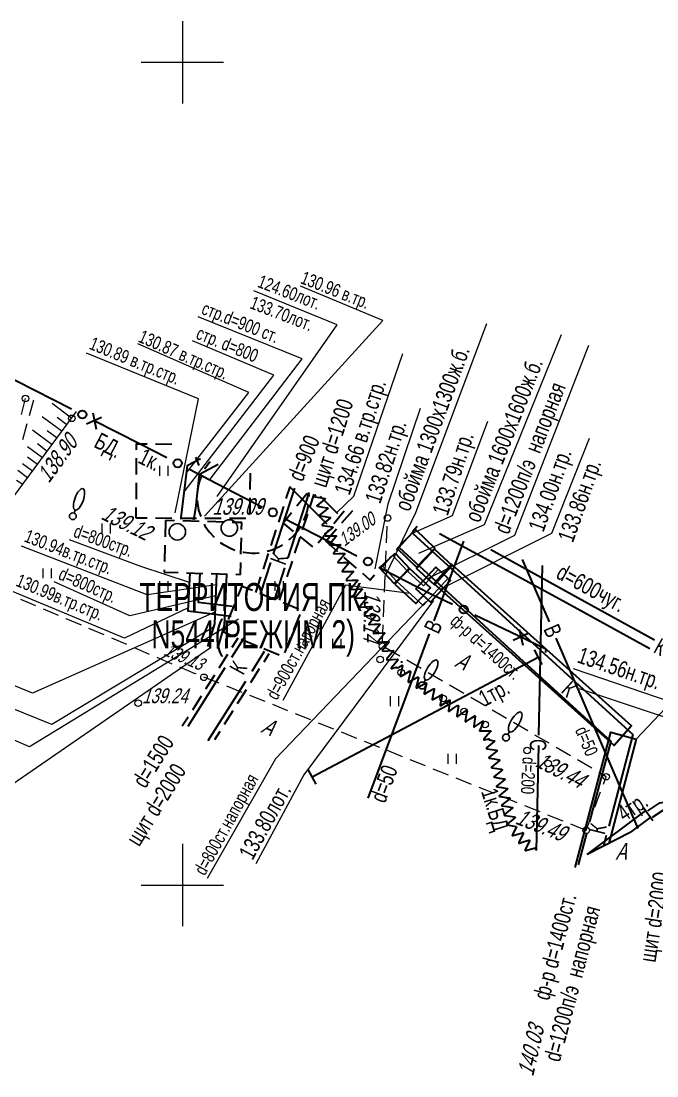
# Model space of a CAD drawing. Extents: x 10098 to 11902, y 8648 to 10202.
# Drawn here: x 10890.2 to 10928.8, y 9188.4 to 9252.5 of the extents above; entities that cross this region are included whole.
import ezdxf
from ezdxf.enums import TextEntityAlignment as Align

# ---------------------------------------------------------------- set-up
doc = ezdxf.new("R2010")
doc.units = 0
doc.linetypes.add('пунктир2_1', pattern=[3, 2, -1])
for name, color, linetype in [('1_Водопровод', 7, 'Continuous'), ('21_Колодцы', 7, 'Continuous'), ('23_Ограждения', 7, 'Continuous'), ('24_Растительность', 7, 'Continuous'), ('25_Откосы', 7, 'Continuous'), ('38_Высотные_отметки', 7, 'Continuous'), ('50_Красные_линии', 7, 'Continuous'), ('51_Сетка_координат', 7, 'Continuous'), ('52_Топонимика', 7, 'Continuous')]:
    doc.layers.add(name, color=color, linetype=linetype)
for name, color, linetype, lineweight in [('2_Водосток', 30, 'Continuous', 30), ('4_Канализация', 16, 'Continuous', 30), ('7_Электрокабели', 1, 'Continuous', 30)]:
    doc.layers.add(name, color=color, linetype=linetype, lineweight=lineweight)
doc.styles.add('mggt', font='russian_1251.shx', dxfattribs={"width": 0.75, "oblique": 18, "height": 1})
doc.styles.get("Standard").update_dxf_attribs({"font": 'russian_1251.shx', "width": 0.8})
doc.styles.add('Style-RUSSIAN_1251', font='RUSSIAN_1251.shx')
doc.linetypes.add('водопровод_М', pattern='A,50,-0.5,["В",Standard,S=2,R=0,X=0.5,Y=-1],-2.5', length=53)
doc.linetypes.add('канализация_М', pattern='A,50,-0.5,["К",Standard,S=2,R=0,X=0.5,Y=-1],-2.5', length=53)

msp = doc.modelspace()

# ---------------------------------------------------------------- linework, layer by layer
at = {"layer": '1_Водопровод', "color": 8, "linetype": 'Continuous', "lineweight": 30}
for points in [[(10915.282, 9216.059), (10917.08, 9220.902)], [(10914.378, 9213.624), (10914.985, 9215.258)], [(10911.281, 9205.282), (10914.378, 9213.624)]]:
    msp.add_lwpolyline(points, dxfattribs=at)
at = {"layer": '1_Водопровод', "color": 8, "linetype": 'водопровод_М', "lineweight": 30, "ltscale": 0.5, "flags": 128}
for points in [[(10920.622, 9219.793), (10922.251, 9215.993)], [(10922.672, 9215.01), (10927.634, 9203.435)]]:
    msp.add_lwpolyline(points, dxfattribs=at)
at = {"layer": '21_Колодцы', "color": 8, "linetype": 'Continuous'}
for centre in [(10899.686, 9221.465), (10902.845, 9221.7)]:
    msp.add_circle(centre, 0.5, dxfattribs=at)
at = {"layer": '23_Ограждения', "color": 8, "linetype": 'Continuous', "lineweight": 15}
for p, q in [((10890.239, 9228.591), (10890.469, 9229.564)), ((10915.27, 9229.252), (10915.29, 9229.302)), ((10912.383, 9220.806), (10912.422, 9221.805)), ((10912.324, 9219.307), (10912.364, 9220.306)), ((10912.266, 9217.808), (10912.305, 9218.808)), ((10912.207, 9216.309), (10912.246, 9217.309)), ((10912.148, 9214.811), (10912.187, 9215.81)), ((10913.184, 9213.911), (10912.32, 9214.416)), ((10914.479, 9213.155), (10913.615, 9213.659)), ((10900.835, 9212.829), (10900.743, 9212.866)), ((10902.227, 9212.27), (10901.299, 9212.643)), ((10915.774, 9212.398), (10914.91, 9212.902)), ((10903.619, 9211.711), (10902.691, 9212.084)), ((10917.069, 9211.641), (10916.205, 9212.146)), ((10905.011, 9211.152), (10904.083, 9211.525)), ((10918.364, 9210.884), (10917.501, 9211.389)), ((10906.403, 9210.593), (10905.475, 9210.966)), ((10907.795, 9210.034), (10906.867, 9210.407)), ((10919.659, 9210.128), (10918.796, 9210.632)), ((10909.187, 9209.475), (10908.259, 9209.848)), ((10920.954, 9209.371), (10920.091, 9209.875)), ((10910.579, 9208.916), (10909.651, 9209.289)), ((10922.249, 9208.614), (10921.386, 9209.119)), ((10911.971, 9208.357), (10911.043, 9208.73)), ((10913.363, 9207.798), (10912.435, 9208.171)), ((10923.544, 9207.857), (10922.681, 9208.362)), ((10914.755, 9207.24), (10913.827, 9207.612)), ((10924.84, 9207.1), (10923.976, 9207.605)), ((10916.147, 9206.681), (10915.219, 9207.053)), ((10925.72, 9206.586), (10925.271, 9206.848)), ((10925.552, 9206.136), (10925.72, 9206.586)), ((10917.539, 9206.122), (10916.611, 9206.494)), ((10918.931, 9205.563), (10918.003, 9205.935)), ((10920.323, 9205.004), (10919.395, 9205.376)), ((10925.025, 9204.732), (10925.376, 9205.668)), ((10921.715, 9204.445), (10920.787, 9204.817)), ((10923.107, 9203.886), (10922.179, 9204.259)), ((10924.499, 9203.327), (10924.85, 9204.263)), ((10924.499, 9203.327), (10923.571, 9203.7))]:
    msp.add_line(p, q, dxfattribs=at)
for points in [[(10890.164, 9217.375), (10891.084, 9216.982)], [(10891.544, 9216.786), (10892.464, 9216.394)], [(10892.924, 9216.198), (10893.844, 9215.806)], [(10894.304, 9215.61), (10895.224, 9215.218)], [(10895.684, 9215.022), (10896.604, 9214.63)], [(10897.064, 9214.434), (10897.984, 9214.042)], [(10898.444, 9213.846), (10899.363, 9213.454)], [(10899.823, 9213.258), (10900.743, 9212.866)]]:
    msp.add_lwpolyline(points, dxfattribs=at)
at = {"layer": '23_Ограждения', "color": 8, "linetype": 'Continuous', "lineweight": 30}
msp.add_circle((10913.31, 9213.562), 0.01, dxfattribs=at)
at = {"layer": '24_Растительность', "color": 8, "linetype": 'Continuous', "lineweight": 15}
for p, q in [((10898.629, 9224.872), (10898.629, 9225.472)), ((10899.124, 9224.872), (10899.124, 9225.472)), ((10895.129, 9221.372), (10895.129, 9221.972)), ((10895.624, 9221.372), (10895.624, 9221.972)), ((10891.55, 9218.641), (10891.55, 9219.241)), ((10892.045, 9218.641), (10892.045, 9219.241)), ((10898.629, 9217.872), (10898.629, 9218.472)), ((10899.124, 9217.872), (10899.124, 9218.472)), ((10905.629, 9217.872), (10905.629, 9218.472)), ((10906.124, 9217.872), (10906.124, 9218.472)), ((10902.129, 9214.372), (10902.129, 9214.972)), ((10902.624, 9214.372), (10902.624, 9214.972)), ((10909.129, 9214.372), (10909.129, 9214.972)), ((10909.624, 9214.372), (10909.624, 9214.972)), ((10912.629, 9210.872), (10912.629, 9211.472)), ((10913.124, 9210.872), (10913.124, 9211.472)), ((10916.129, 9207.372), (10916.129, 9207.972)), ((10916.624, 9207.372), (10916.624, 9207.972))]:
    msp.add_line(p, q, dxfattribs=at)
at = {"layer": '24_Растительность', "color": 8, "linetype": 'Continuous'}
msp.add_line((10893.417, 9222.609), (10893.485, 9222.779), dxfattribs=at)
at = {"layer": '24_Растительность', "color": 8}
for p, q in [((10914.647, 9212.311), (10914.744, 9212.466)), ((10919.749, 9209.151), (10919.845, 9209.307))]:
    msp.add_line(p, q, dxfattribs=at)
at = {"layer": '24_Растительность', "color": 8, "linetype": 'Continuous'}
msp.add_circle((10893.344, 9222.415), 0.21, dxfattribs=at)
at = {"layer": '24_Растительность', "color": 8, "linetype": 'Continuous', "lineweight": 9}
for centre in [(10911.992, 9213.708), (10913.267, 9212.918), (10915.818, 9211.339), (10917.093, 9210.549), (10918.368, 9209.759), (10920.919, 9208.18), (10922.194, 9207.39)]:
    msp.add_circle(centre, 0.2, dxfattribs=at)
at = {"layer": '24_Растительность', "color": 8}
for centre in [(10914.543, 9212.128), (10919.644, 9208.969)]:
    msp.add_circle(centre, 0.21, dxfattribs=at)
at = {"layer": '24_Растительность', "color": 8, "linetype": 'Continuous'}
msp.add_ellipse((10893.722, 9223.435), major_axis=(0.24, 0.653), ratio=0.369829, start_param=0, end_param=6.283175, dxfattribs=at)
at = {"layer": '24_Растительность', "color": 8}
for centre in [(10915.094, 9213.067), (10920.196, 9209.907)]:
    msp.add_ellipse(centre, major_axis=(0.351, 0.6), ratio=0.369829, dxfattribs=at)
at = {"layer": '25_Откосы', "color": 8, "linetype": 'Continuous', "lineweight": 15}
for p, q in [((10890.71, 9228.528), (10890.977, 9229.492)), ((10893.286, 9228.362), (10892.083, 9229.257)), ((10892.689, 9227.559), (10891.486, 9228.455)), ((10892.988, 9227.96), (10892.386, 9228.408)), ((10890.309, 9227.082), (10890.576, 9228.046)), ((10892.092, 9226.757), (10890.889, 9227.653)), ((10892.391, 9227.158), (10891.789, 9227.606)), ((10891.495, 9225.955), (10890.597, 9226.631)), ((10891.794, 9226.356), (10891.192, 9226.804)), ((10891.197, 9225.554), (10890.595, 9226.002)), ((10890.6, 9224.752), (10889.998, 9225.199)), ((10890.898, 9225.153), (10890.296, 9225.6)), ((10890.301, 9224.35), (10889.926, 9224.594))]:
    msp.add_line(p, q, dxfattribs=at)
msp.add_lwpolyline([(10889.107, 9222.746), (10893.562, 9228.78)], dxfattribs=at)
at = {"layer": '2_Водосток', "color": 8, "linetype": 'Continuous', "lineweight": 30}
for points in [[(10921.831, 9219.414), (10921.619, 9209.102)], [(10921.606, 9208.49), (10921.475, 9202.112)]]:
    msp.add_lwpolyline(points, dxfattribs=at)
at = {"layer": '38_Высотные_отметки', "color": 8, "lineweight": 9}
for centre in [(10890.469, 9229.564), (10893.286, 9228.362), (10912.442, 9222.306), (10912.137, 9214.523), (10901.306, 9212.626, 139.128), (10897.303, 9211.059, 139.239), (10925.72, 9206.586), (10924.499, 9203.327)]:
    msp.add_circle(centre, 0.2, dxfattribs=at)
at = {"layer": '4_Канализация', "color": 8, "linetype": 'Continuous', "lineweight": 15}
for points in [[(10901.336, 9222.414), (10912.159, 9234.307), (10907.166, 9236.387)], [(10902.109, 9223.61), (10909.399, 9234.05), (10904.33, 9236.104)], [(10901.628, 9224.587), (10907.26, 9231.981), (10900.962, 9234.538)], [(10912.353, 9218.862), (10914.161, 9222.634), (10918.47, 9234.116)], [(10914.341, 9220.167), (10918.341, 9221.902), (10923.011, 9233.455)], [(10900.237, 9225.051), (10904.032, 9229.93), (10897.285, 9232.886)], [(10900.093, 9223.892), (10905.543, 9230.988), (10900.611, 9233.071)], [(10914.889, 9218.637), (10920.164, 9221.257), (10924.665, 9232.809)], [(10899.552, 9222.613), (10900.972, 9229.55), (10894.18, 9232.314)], [(10909.356, 9222.628), (10910.405, 9223.634), (10913.382, 9232.305)], [(10911.69, 9219.227), (10912.482, 9223.165), (10914.452, 9228.975)], [(10913.963, 9221.392), (10916.384, 9222.456), (10918.53, 9228.195)], [(10915.721, 9218.022), (10922.423, 9221.392), (10924.699, 9227.163)], [(10900.424, 9218.392), (10897.478, 9219.362), (10893.148, 9220.985)], [(10902.036, 9218.243), (10897.86, 9217.638), (10890.236, 9220.598)], [(10902.007, 9217.574), (10896.807, 9216.363), (10892.206, 9218.426)], [(10913.803, 9217.724), (10909.901, 9218.225), (10906.083, 9211.213)], [(10900.338, 9216.851), (10896.481, 9214.998), (10889.444, 9217.944)], [(10914.775, 9217.204), (10905.638, 9207.669), (10901.508, 9200.408)], [(10915.242, 9217.3), (10907.365, 9206.704), (10904.453, 9201.294)], [(10901.965, 9216.586), (10890.898, 9211.654), (10884.593, 9214.261)], [(10903.404, 9216.159), (10890.722, 9208.394), (10886.332, 9210.312)], [(10901.884, 9215.678), (10892.074, 9209.758), (10884.599, 9212.78)], [(10901.7, 9214.426), (10889.702, 9206.126), (10882.62, 9209.159)], [(10927.545, 9208.877), (10929.672, 9211.118), (10923.725, 9213.142)], [(10924.087, 9211.941), (10934.104, 9208.608), (10946.689, 9209.707)]]:
    msp.add_lwpolyline(points, dxfattribs=at)
at = {"layer": '4_Канализация', "color": 8, "linetype": 'Continuous', "lineweight": 30}
for points in [[(10897.213, 9226.448), (10897.214, 9226.807), (10897.855, 9226.804)], [(10898.355, 9226.803), (10899.355, 9226.799)], [(10897.207, 9224.948), (10897.211, 9225.948)], [(10901.022, 9225.495), (10900.801, 9226.001)], [(10901.669, 9225.73), (10901.611, 9225.667), (10901.354, 9225.301), (10901.344, 9225.28)], [(10901.141, 9224.824), (10901.038, 9224.558), (10900.968, 9224.335), (10900.896, 9223.859)], [(10904.1, 9225.034), (10904.095, 9224.034)], [(10897.201, 9223.448), (10897.205, 9224.448)], [(10906.301, 9223.485), (10906.535, 9224.205)], [(10907.681, 9223.61), (10907.663, 9223.852)], [(10900.891, 9223.36), (10900.891, 9223.319), (10900.972, 9222.784), (10901.116, 9222.391)], [(10904.093, 9223.534), (10904.088, 9222.534)], [(10906.94, 9223.037), (10907.569, 9223.814)], [(10907.976, 9223.754), (10907.734, 9223.014)], [(10897.196, 9222.29), (10897.199, 9222.948)], [(10905.839, 9222.058), (10906.147, 9223.009), (10906.147, 9223.009)], [(10906.109, 9222.009), (10906.626, 9222.648)], [(10907.58, 9222.538), (10907.27, 9221.587)], [(10907.37, 9222.154), (10907.531, 9222.56), (10907.564, 9222.702), (10907.642, 9223.112)], [(10909.817, 9222.723), (10909.188, 9221.946)], [(10909.677, 9222.016), (10910.337, 9222.768)], [(10897.854, 9222.288), (10897.196, 9222.29)], [(10899.354, 9222.283), (10898.354, 9222.286)], [(10900.854, 9222.278), (10899.854, 9222.281)], [(10901.309, 9221.931), (10901.364, 9221.821), (10901.612, 9221.471), (10901.915, 9221.14)], [(10902.354, 9222.273), (10901.354, 9222.276)], [(10903.854, 9222.268), (10902.854, 9222.271)], [(10906.747, 9221.493), (10906.109, 9222.009)], [(10905.376, 9220.631), (10905.685, 9221.582)], [(10906.464, 9220.977), (10906.52, 9221.019), (10906.745, 9221.222), (10907.032, 9221.573), (10907.123, 9221.721)], [(10908.874, 9221.557), (10908.245, 9220.78)], [(10908.694, 9220.897), (10909.347, 9221.641)], [(10913.963, 9221.392), (10920.097, 9215.777), (10927.337, 9209.149)], [(10914.254, 9221.788), (10913.966, 9221.459)], [(10915.61, 9221.363), (10923.552, 9217.038), (10928.358, 9214.386)], [(10902.296, 9220.819), (10902.444, 9220.707), (10902.996, 9220.426), (10903.18, 9220.361)], [(10905.147, 9220.289), (10905.451, 9220.374), (10905.922, 9220.588), (10906.062, 9220.68)], [(10907.115, 9221.112), (10906.806, 9220.161)], [(10907.913, 9220.549), (10907.136, 9221.178)], [(10909.438, 9220.244), (10908.694, 9220.897)], [(10913.636, 9221.084), (10912.976, 9220.332)], [(10903.662, 9220.234), (10903.722, 9220.223), (10904.219, 9220.177), (10904.427, 9220.17), (10904.657, 9220.199)], [(10904.914, 9219.204), (10905.222, 9220.155)], [(10918.724, 9220.388), (10924.028, 9217.461), (10928.648, 9214.912)], [(10906.651, 9219.686), (10906.341, 9218.735)], [(10910.566, 9219.255), (10909.814, 9219.914)], [(10912.646, 9219.956), (10911.986, 9219.205)], [(10904.451, 9217.777), (10904.759, 9218.729)], [(10911.657, 9218.829), (10911.393, 9218.529), (10910.942, 9218.925)], [(10903.358, 9217.532), (10903.615, 9218.169)], [(10903.615, 9218.169), (10904.253, 9217.912)], [(10906.186, 9218.259), (10905.877, 9217.309)], [(10904.717, 9217.724), (10905.644, 9217.349)], [(10902.796, 9216.141), (10903.171, 9217.068)], [(10906.107, 9217.162), (10907.034, 9216.787)], [(10907.12, 9216.44), (10906.746, 9215.512)], [(10903.096, 9215.112), (10902.483, 9215.365), (10902.609, 9215.677)], [(10903.359, 9215.003), (10903.005, 9214.442)], [(10904.482, 9214.539), (10903.558, 9214.921)], [(10906.559, 9215.048), (10906.185, 9214.121)], [(10905.868, 9213.966), (10904.944, 9214.348)], [(10902.738, 9214.019), (10902.205, 9213.174)], [(10905.239, 9214.047), (10904.929, 9213.555)], [(10904.662, 9213.132), (10904.129, 9212.287)], [(10901.938, 9212.751), (10901.404, 9211.905)], [(10903.862, 9211.864), (10903.328, 9211.018)], [(10901.137, 9211.482), (10900.603, 9210.637)], [(10903.061, 9210.595), (10902.527, 9209.75)], [(10900.337, 9210.214), (10899.983, 9209.653)], [(10902.261, 9209.327), (10901.95, 9208.835)], [(10927.337, 9209.149), (10925.875, 9203.577)], [(10925.726, 9203.006), (10925.558, 9202.367)]]:
    msp.add_lwpolyline(points, dxfattribs=at)
at = {"layer": '4_Канализация', "color": 8, "linetype": 'канализация_М', "lineweight": 30, "ltscale": 0.5, "flags": 128}
for points in [[(10901.102, 9225.907), (10900.289, 9225.471), (10899.899, 9222.331)], [(10900.689, 9222.199), (10900.806, 9222.903), (10901.037, 9224.965), (10901.904, 9225.429), (10902.171, 9225.572)], [(10905.529, 9220.125), (10906.824, 9224.115)], [(10906.41, 9219.883), (10907.688, 9223.844)], [(10906.501, 9224.216), (10908.765, 9221.946)], [(10908.35, 9223.637), (10909.403, 9222.582)], [(10913.153, 9220.506), (10919.287, 9214.892), (10925.993, 9208.753), (10924.713, 9203.872)], [(10904.736, 9217.682), (10905.358, 9219.597)], [(10900.456, 9218.968), (10900.328, 9216.656), (10902.946, 9216.344)], [(10901.055, 9218.935), (10900.958, 9217.185), (10903.017, 9216.94)], [(10902.063, 9218.887), (10901.935, 9215.878), (10901.526, 9214.491)], [(10902.663, 9218.862), (10902.532, 9215.789), (10902.117, 9214.367)], [(10905.598, 9217.368), (10906.218, 9219.288)], [(10903.717, 9215.007), (10902.97, 9213.825)], [(10904.224, 9213), (10904.985, 9214.207)], [(10902.575, 9213.198), (10900.333, 9209.646)], [(10901.565, 9208.788), (10903.845, 9212.399)], [(10924.517, 9203.126), (10924.018, 9201.223)]]:
    msp.add_lwpolyline(points, dxfattribs=at)
at = {"layer": '4_Канализация', "color": 8, "linetype": 'пунктир2_1', "lineweight": 30, "ltscale": 0.5, "flags": 128}
msp.add_lwpolyline([(10898.972, 9222.159), (10898.89, 9219.013), (10903.513, 9218.877), (10903.602, 9222.023)], close=True, dxfattribs=at)
at = {"layer": '4_Канализация', "color": 8, "linetype": 'Continuous', "lineweight": 30, "flags": 128}
for points in [[(10914.146, 9221.604), (10915.312, 9220.474), (10914.198, 9219.326), (10913.032, 9220.456)], [(10912.918, 9220.165), (10913.8, 9219.213), (10912.846, 9218.329), (10911.964, 9219.281)], [(10914.214, 9219.228), (10915.296, 9220.408), (10916.37, 9219.423), (10915.288, 9218.243)], [(10912.884, 9218.292), (10914.174, 9217.109), (10915.052, 9218.067), (10913.762, 9219.25)], [(10914.171, 9217.993), (10915.387, 9219.32), (10916.271, 9218.51), (10915.055, 9217.183)]]:
    msp.add_lwpolyline(points, close=True, dxfattribs=at)
at = {"layer": '4_Канализация', "color": 8, "linetype": 'Continuous', "lineweight": 15, "flags": 128}
for points in [[(10912.771, 9220.029), (10913.654, 9219.071), (10914.622, 9218.19), (10915.527, 9219.183)], [(10912.115, 9219.417), (10912.999, 9218.459), (10914.607, 9216.989), (10916.124, 9218.645)]]:
    msp.add_lwpolyline(points, dxfattribs=at)
at = {"layer": '4_Канализация', "color": 8, "linetype": 'Continuous', "lineweight": 30, "flags": 128}
for points in [[(10915.253, 9218.32), (10916.323, 9219.51), (10927.265, 9209.676), (10926.195, 9208.486), (10915.253, 9218.32)], [(10923.836, 9201.074), (10925.997, 9209.285), (10927.545, 9208.877), (10925.874, 9202.53)]]:
    msp.add_lwpolyline(points, dxfattribs=at)
at = {"layer": '51_Сетка_координат', "color": 8, "lineweight": 15}
for points in [[(10900, 9252.5), (10900, 9247.5)], [(10900, 9252.5), (10900, 9247.5)], [(10897.5, 9250), (10902.5, 9250)], [(10897.5, 9250), (10902.5, 9250)], [(10900, 9202.5), (10900, 9197.5)], [(10897.5, 9200), (10902.5, 9200)]]:
    msp.add_lwpolyline(points, dxfattribs=at)
at = {"layer": '7_Электрокабели', "color": 8, "linetype": 'Continuous', "lineweight": 30}
for p, q in [((10895.093, 9228.42), (10894.183, 9228.005)), ((10894.558, 9228.691), (10894.763, 9227.712)), ((10920.434, 9215.55), (10920.664, 9214.577)), ((10920.976, 9215.293), (10920.077, 9214.855))]:
    msp.add_line(p, q, dxfattribs=at)
for points in [[(10888.801, 9231.204), (10893.256, 9228.934)], [(10894.592, 9228.254), (10897.465, 9226.79), (10899.043, 9225.976)], [(10900.376, 9225.288), (10902.085, 9224.406), (10904.818, 9222.992)], [(10906.151, 9222.303), (10910.592, 9220.006)], [(10911.925, 9219.318), (10915.082, 9217.694), (10916.39, 9217.069)], [(10917.743, 9216.422), (10920.383, 9215.16), (10922.048, 9214.364), (10922.032, 9214.136)], [(10928.242, 9204.521), (10928.982, 9205), (10929.352, 9205.062), (10932.593, 9203.655)], [(10932.243, 9203.261), (10929.288, 9204.544), (10929.166, 9204.524), (10928.514, 9204.101)]]:
    msp.add_lwpolyline(points, dxfattribs=at)
at = {"layer": '7_Электрокабели', "color": 8, "linetype": 'Continuous', "lineweight": 30, "flags": 128}
for points in [[(10908.102, 9223.715), (10908.023, 9223.652), (10908.01, 9223.636), (10908.006, 9223.628), (10908.007, 9223.617), (10908.011, 9223.608), (10908.019, 9223.603), (10908.038, 9223.595), (10908.335, 9223.55), (10908.633, 9223.501), (10908.651, 9223.498), (10908.659, 9223.492), (10908.664, 9223.483), (10908.664, 9223.473), (10908.661, 9223.464), (10908.648, 9223.448), (10908.178, 9223.073), (10908.165, 9223.057), (10908.161, 9223.048), (10908.162, 9223.038), (10908.166, 9223.029), (10908.174, 9223.023), (10908.193, 9223.016), (10908.49, 9222.971), (10908.788, 9222.921), (10908.807, 9222.918), (10908.814, 9222.912), (10908.819, 9222.903), (10908.82, 9222.893), (10908.816, 9222.884), (10908.803, 9222.868), (10908.333, 9222.493), (10908.32, 9222.477), (10908.316, 9222.468), (10908.317, 9222.458), (10908.321, 9222.449), (10908.329, 9222.443), (10908.348, 9222.436), (10908.646, 9222.391), (10908.944, 9222.341), (10908.962, 9222.339), (10908.97, 9222.333), (10908.974, 9222.324), (10908.975, 9222.314), (10908.971, 9222.305), (10908.958, 9222.288), (10908.489, 9221.914), (10908.475, 9221.898), (10908.472, 9221.889), (10908.472, 9221.879), (10908.477, 9221.87), (10908.484, 9221.864), (10908.503, 9221.857), (10908.801, 9221.811), (10909.099, 9221.762), (10909.117, 9221.759), (10909.125, 9221.753), (10909.129, 9221.744), (10909.13, 9221.734), (10909.126, 9221.725), (10909.113, 9221.709), (10908.644, 9221.334), (10908.657, 9221.248), (10908.655, 9221.239), (10908.657, 9221.229), (10908.663, 9221.221), (10908.672, 9221.216), (10908.692, 9221.213), (10908.993, 9221.223), (10909.295, 9221.229), (10909.313, 9221.23), (10909.322, 9221.226), (10909.328, 9221.218), (10909.331, 9221.208), (10909.328, 9221.198), (10909.319, 9221.18), (10908.927, 9220.725), (10908.916, 9220.707), (10908.914, 9220.698), (10908.917, 9220.688), (10908.923, 9220.68), (10908.932, 9220.675), (10908.952, 9220.672), (10909.252, 9220.682), (10909.554, 9220.688), (10909.573, 9220.689), (10909.581, 9220.685), (10909.587, 9220.677), (10909.59, 9220.667), (10909.588, 9220.657), (10909.578, 9220.639), (10909.186, 9220.184), (10909.176, 9220.166), (10909.174, 9220.157), (10909.176, 9220.147), (10909.182, 9220.139), (10909.191, 9220.134), (10909.211, 9220.131), (10909.512, 9220.141), (10909.814, 9220.147), (10909.832, 9220.148), (10909.841, 9220.144), (10909.847, 9220.136), (10909.85, 9220.126), (10909.847, 9220.116), (10909.838, 9220.098), (10909.446, 9219.643), (10909.435, 9219.625), (10909.433, 9219.616), (10909.436, 9219.606), (10909.442, 9219.598), (10909.451, 9219.593), (10909.471, 9219.59), (10909.771, 9219.6), (10910.073, 9219.606), (10910.092, 9219.607), (10910.1, 9219.603), (10910.106, 9219.595), (10910.109, 9219.585), (10910.107, 9219.576), (10910.097, 9219.557), (10909.705, 9219.102), (10909.695, 9219.084), (10909.693, 9219.075), (10909.695, 9219.065), (10909.701, 9219.057), (10909.71, 9219.052), (10909.73, 9219.049), (10910.031, 9219.059), (10910.333, 9219.065), (10910.351, 9219.066), (10910.36, 9219.062), (10910.366, 9219.054), (10910.369, 9219.044), (10910.366, 9219.035), (10910.357, 9219.016), (10909.954, 9218.583), (10909.957, 9218.577), (10909.968, 9218.556), (10909.958, 9218.537), (10909.956, 9218.528), (10909.959, 9218.518), (10909.965, 9218.51), (10909.974, 9218.506), (10909.994, 9218.503), (10910.294, 9218.52), (10910.596, 9218.533), (10910.615, 9218.534), (10910.623, 9218.53), (10910.63, 9218.522), (10910.632, 9218.513), (10910.63, 9218.503), (10910.621, 9218.485), (10910.239, 9218.021), (10910.23, 9218.002), (10910.228, 9217.993), (10910.231, 9217.983), (10910.237, 9217.975), (10910.246, 9217.971), (10910.266, 9217.968), (10910.566, 9217.985), (10910.868, 9217.998), (10910.886, 9217.999), (10910.895, 9217.995), (10910.901, 9217.987), (10910.904, 9217.978), (10910.902, 9217.968), (10910.893, 9217.95), (10910.511, 9217.486), (10910.501, 9217.468), (10910.5, 9217.458), (10910.502, 9217.448), (10910.509, 9217.44), (10910.517, 9217.436), (10910.537, 9217.433), (10910.838, 9217.45), (10911.139, 9217.463), (10911.158, 9217.464), (10911.167, 9217.461), (10911.173, 9217.453), (10911.176, 9217.443), (10911.174, 9217.433), (10911.165, 9217.415), (10910.783, 9216.951), (10910.773, 9216.933), (10910.771, 9216.923), (10910.774, 9216.913), (10910.78, 9216.905), (10910.789, 9216.901), (10910.809, 9216.898), (10911.109, 9216.915), (10911.411, 9216.929), (10911.43, 9216.93), (10911.438, 9216.926), (10911.445, 9216.918), (10911.448, 9216.908), (10911.446, 9216.898), (10911.437, 9216.88), (10911.055, 9216.416), (10911.045, 9216.398), (10911.043, 9216.388), (10911.046, 9216.378), (10911.052, 9216.37), (10911.061, 9216.366), (10911.081, 9216.363), (10911.381, 9216.38), (10911.683, 9216.394), (10911.701, 9216.395), (10911.71, 9216.391), (10911.716, 9216.383), (10911.719, 9216.373), (10911.717, 9216.363), (10911.708, 9216.345), (10911.326, 9215.881), (10911.317, 9215.863), (10911.315, 9215.853), (10911.317, 9215.843), (10911.324, 9215.835), (10911.332, 9215.831), (10911.353, 9215.828), (10911.653, 9215.846), (10911.955, 9215.859), (10911.973, 9215.86), (10911.982, 9215.856), (10911.988, 9215.848), (10911.991, 9215.838), (10911.989, 9215.828), (10911.98, 9215.81), (10911.598, 9215.346), (10911.588, 9215.328), (10911.586, 9215.318), (10911.589, 9215.308), (10911.595, 9215.3), (10911.604, 9215.296), (10911.624, 9215.293), (10911.924, 9215.311), (10912.226, 9215.324), (10912.245, 9215.325), (10912.254, 9215.321), (10912.26, 9215.313), (10912.263, 9215.303), (10912.261, 9215.293), (10912.252, 9215.275), (10911.87, 9214.811), (10911.86, 9214.793), (10911.858, 9214.783), (10911.861, 9214.773), (10911.867, 9214.765), (10911.876, 9214.762), (10911.896, 9214.758), (10912.196, 9214.776), (10912.498, 9214.789), (10912.517, 9214.79), (10912.525, 9214.786), (10912.532, 9214.778), (10912.534, 9214.768), (10912.532, 9214.758), (10912.523, 9214.74), (10912.141, 9214.276), (10912.132, 9214.258), (10912.13, 9214.248), (10912.132, 9214.239), (10912.139, 9214.231), (10912.148, 9214.227), (10912.168, 9214.223), (10912.468, 9214.241), (10912.77, 9214.254), (10912.788, 9214.255), (10912.797, 9214.251), (10912.803, 9214.243), (10912.806, 9214.233), (10912.804, 9214.224), (10912.795, 9214.205), (10912.413, 9213.741), (10912.403, 9213.723), (10912.401, 9213.713), (10912.404, 9213.704), (10912.41, 9213.696), (10912.419, 9213.692), (10912.439, 9213.688), (10912.74, 9213.706), (10913.041, 9213.719), (10913.06, 9213.72), (10913.069, 9213.716), (10913.075, 9213.708), (10913.078, 9213.698), (10913.076, 9213.689), (10913.067, 9213.67), (10912.685, 9213.206), (10912.675, 9213.188), (10912.673, 9213.178), (10912.676, 9213.169), (10912.682, 9213.161), (10912.691, 9213.157), (10912.711, 9213.153), (10912.97, 9213.252), (10913.043, 9213.198), (10913.307, 9213.345), (10913.323, 9213.355), (10913.333, 9213.355), (10913.342, 9213.351), (10913.349, 9213.343), (10913.351, 9213.334), (10913.352, 9213.313), (10913.219, 9212.727), (10913.219, 9212.707), (10913.221, 9212.697), (10913.228, 9212.69), (10913.237, 9212.685), (10913.247, 9212.686), (10913.266, 9212.692), (10913.527, 9212.843), (10913.79, 9212.99), (10913.807, 9212.999), (10913.816, 9213), (10913.825, 9212.995), (10913.832, 9212.988), (10913.835, 9212.979), (10913.835, 9212.958), (10913.703, 9212.372), (10913.702, 9212.351), (10913.705, 9212.342), (10913.712, 9212.334), (10913.721, 9212.33), (10913.73, 9212.33), (10913.75, 9212.337), (10914.01, 9212.487), (10914.274, 9212.635), (10914.29, 9212.644), (10914.299, 9212.644), (10914.309, 9212.64), (10914.316, 9212.632), (10914.318, 9212.623), (10914.318, 9212.602), (10914.186, 9212.016), (10914.186, 9211.996), (10914.188, 9211.986), (10914.195, 9211.979), (10914.204, 9211.974), (10914.214, 9211.975), (10914.233, 9211.981), (10914.493, 9212.132), (10914.757, 9212.279), (10914.773, 9212.288), (10914.783, 9212.289), (10914.792, 9212.284), (10914.799, 9212.277), (10914.801, 9212.268), (10914.802, 9212.247), (10914.669, 9211.661), (10914.669, 9211.64), (10914.671, 9211.631), (10914.678, 9211.623), (10914.688, 9211.619), (10914.697, 9211.619), (10914.717, 9211.626), (10914.977, 9211.776), (10915.24, 9211.924), (10915.257, 9211.933), (10915.266, 9211.933), (10915.275, 9211.929), (10915.282, 9211.921), (10915.285, 9211.912), (10915.285, 9211.891), (10915.153, 9211.305), (10915.152, 9211.285), (10915.155, 9211.275), (10915.162, 9211.268), (10915.171, 9211.264), (10915.18, 9211.264), (10915.2, 9211.27), (10915.46, 9211.421), (10915.724, 9211.568), (10915.74, 9211.577), (10915.75, 9211.578), (10915.759, 9211.573), (10915.766, 9211.566), (10915.768, 9211.557), (10915.768, 9211.536), (10915.636, 9210.95), (10915.636, 9210.929), (10915.638, 9210.92), (10915.645, 9210.912), (10915.654, 9210.908), (10915.664, 9210.908), (10915.683, 9210.915), (10915.944, 9211.065), (10916.179, 9211.234)], [(10921.83, 9213.413), (10921.362, 9214.297)], [(10907.873, 9206.58), (10921.596, 9213.855)], [(10916.024, 9211.006), (10916.191, 9211.226), (10916.207, 9211.236), (10916.216, 9211.237), (10916.226, 9211.234), (10916.233, 9211.227), (10916.236, 9211.218), (10916.238, 9211.197), (10916.15, 9210.603), (10916.151, 9210.582), (10916.154, 9210.573), (10916.162, 9210.566), (10916.171, 9210.562), (10916.181, 9210.563), (10916.2, 9210.571), (10916.448, 9210.741), (10916.7, 9210.908), (10916.715, 9210.918), (10916.725, 9210.919), (10916.734, 9210.915), (10916.742, 9210.908), (10916.745, 9210.899), (10916.747, 9210.879), (10916.659, 9210.285), (10916.66, 9210.264), (10916.663, 9210.255), (10916.67, 9210.248), (10916.68, 9210.244), (10916.689, 9210.245), (10916.708, 9210.253), (10916.957, 9210.422), (10917.208, 9210.589), (10917.224, 9210.6), (10917.233, 9210.601), (10917.243, 9210.597), (10917.25, 9210.59), (10917.254, 9210.581), (10917.255, 9210.561), (10917.167, 9209.966), (10917.168, 9209.946), (10917.172, 9209.936), (10917.179, 9209.929), (10917.189, 9209.926), (10917.198, 9209.927), (10917.217, 9209.935), (10917.465, 9210.104), (10917.717, 9210.271), (10917.732, 9210.281), (10917.742, 9210.283), (10917.752, 9210.279), (10917.759, 9210.272), (10917.762, 9210.263), (10917.764, 9210.242), (10917.676, 9209.648), (10917.677, 9209.627), (10917.68, 9209.618), (10917.688, 9209.611), (10917.697, 9209.608), (10917.707, 9209.609), (10917.726, 9209.616), (10917.974, 9209.786), (10918.226, 9209.953), (10918.241, 9209.963), (10918.251, 9209.964), (10918.26, 9209.961), (10918.268, 9209.954), (10918.271, 9209.945), (10918.273, 9209.924), (10918.053, 9209.412), (10918.049, 9209.42), (10918.039, 9209.402), (10918.037, 9209.392), (10918.039, 9209.382), (10918.045, 9209.374), (10918.054, 9209.37), (10918.074, 9209.366), (10918.374, 9209.372), (10918.676, 9209.374), (10918.695, 9209.375), (10918.704, 9209.37), (10918.71, 9209.362), (10918.712, 9209.352), (10918.71, 9209.343), (10918.7, 9209.325), (10918.301, 9208.875), (10918.291, 9208.857), (10918.289, 9208.848), (10918.291, 9208.838), (10918.297, 9208.83), (10918.306, 9208.825), (10918.326, 9208.821), (10918.597, 9208.891), (10918.615, 9208.824), (10918.913, 9208.774), (10918.931, 9208.772), (10918.939, 9208.766), (10918.944, 9208.757), (10918.944, 9208.747), (10918.941, 9208.738), (10918.928, 9208.721), (10918.459, 9208.346), (10918.445, 9208.33), (10918.442, 9208.321), (10918.442, 9208.311), (10918.447, 9208.302), (10918.454, 9208.296), (10918.474, 9208.289), (10918.771, 9208.244), (10919.069, 9208.195), (10919.087, 9208.192), (10919.095, 9208.186), (10919.1, 9208.177), (10919.1, 9208.167), (10919.096, 9208.158), (10919.084, 9208.142), (10918.614, 9207.767), (10918.601, 9207.751), (10918.597, 9207.742), (10918.598, 9207.732), (10918.603, 9207.723), (10918.61, 9207.717), (10918.629, 9207.71), (10918.927, 9207.665), (10919.225, 9207.616), (10919.243, 9207.613), (10919.251, 9207.607), (10919.255, 9207.598), (10919.256, 9207.588), (10919.252, 9207.579), (10919.239, 9207.563), (10918.77, 9207.187), (10918.757, 9207.171), (10918.753, 9207.163), (10918.754, 9207.152), (10918.758, 9207.143), (10918.766, 9207.138), (10918.785, 9207.13), (10919.082, 9207.085), (10919.38, 9207.036), (10919.399, 9207.033), (10919.407, 9207.028), (10919.411, 9207.018), (10919.412, 9207.008), (10919.408, 9206.999), (10919.395, 9206.983), (10918.926, 9206.608), (10918.913, 9206.592), (10918.909, 9206.583), (10918.91, 9206.573), (10918.914, 9206.564), (10918.922, 9206.558), (10918.941, 9206.551), (10919.238, 9206.506), (10919.536, 9206.457), (10919.555, 9206.454), (10919.562, 9206.448), (10919.567, 9206.439), (10919.567, 9206.429), (10919.564, 9206.42), (10919.551, 9206.404), (10919.082, 9206.029), (10919.068, 9206.013), (10919.065, 9206.004), (10919.065, 9205.994), (10919.07, 9205.984), (10919.078, 9205.979), (10919.097, 9205.971), (10919.394, 9205.927), (10919.692, 9205.877), (10919.71, 9205.874), (10919.718, 9205.869), (10919.723, 9205.86), (10919.723, 9205.849), (10919.719, 9205.841), (10919.707, 9205.824), (10919.238, 9205.449), (10919.224, 9205.433), (10919.22, 9205.424), (10919.221, 9205.414), (10919.226, 9205.405), (10919.233, 9205.399), (10919.252, 9205.392), (10919.55, 9205.347), (10919.848, 9205.298), (10919.866, 9205.295), (10919.874, 9205.289), (10919.878, 9205.28), (10919.879, 9205.27), (10919.875, 9205.261), (10919.862, 9205.245), (10919.393, 9204.87), (10919.38, 9204.854), (10919.376, 9204.845), (10919.377, 9204.835), (10919.381, 9204.826), (10919.389, 9204.82), (10919.408, 9204.813), (10919.705, 9204.768), (10920.004, 9204.718), (10920.022, 9204.716), (10920.03, 9204.71), (10920.034, 9204.701), (10920.035, 9204.691), (10920.031, 9204.682), (10920.018, 9204.665), (10919.549, 9204.29), (10919.536, 9204.274), (10919.532, 9204.265), (10919.533, 9204.255), (10919.537, 9204.246), (10919.545, 9204.24), (10919.564, 9204.233), (10919.861, 9204.188), (10920.159, 9204.139), (10920.178, 9204.136), (10920.185, 9204.13), (10920.19, 9204.121), (10920.191, 9204.111), (10920.187, 9204.102), (10920.174, 9204.086), (10919.705, 9203.711), (10919.692, 9203.695), (10919.688, 9203.686), (10919.688, 9203.676), (10919.693, 9203.667), (10919.701, 9203.661), (10919.72, 9203.654), (10920.017, 9203.609), (10920.281, 9203.566)], [(10908.107, 9206.138), (10907.639, 9207.022)], [(10928.555, 9203.91), (10927.956, 9204.71)], [(10924.558, 9201.852), (10928.106, 9204.51)], [(10927.221, 9203.223), (10928.406, 9204.11)], [(10920.281, 9203.566), (10920.024, 9203.052), (10920.019, 9203.032), (10920.019, 9203.022), (10920.024, 9203.013), (10920.032, 9203.007), (10920.042, 9203.005), (10920.062, 9203.007), (10920.349, 9203.095), (10920.639, 9203.18), (10920.657, 9203.186), (10920.667, 9203.184), (10920.675, 9203.178), (10920.68, 9203.169), (10920.68, 9203.159), (10920.676, 9203.139), (10920.416, 9202.597), (10920.411, 9202.577), (10920.411, 9202.568), (10920.416, 9202.559), (10920.424, 9202.553), (10920.434, 9202.551), (10920.454, 9202.552), (10920.741, 9202.641), (10921.031, 9202.726), (10921.049, 9202.731), (10921.058, 9202.73), (10921.066, 9202.723), (10921.071, 9202.715), (10921.072, 9202.705), (10921.068, 9202.685), (10920.808, 9202.143), (10920.803, 9202.123), (10920.803, 9202.113), (10920.808, 9202.104), (10920.816, 9202.098), (10920.826, 9202.096), (10920.846, 9202.098), (10921.133, 9202.187), (10921.423, 9202.272), (10921.441, 9202.277), (10921.45, 9202.275), (10921.458, 9202.269), (10921.463, 9202.26), (10921.464, 9202.251), (10921.459, 9202.23), (10921.414, 9202.135)], [(10927.221, 9203.223), (10924.558, 9201.852)]]:
    msp.add_lwpolyline(points, dxfattribs=at)
at = {"layer": '7_Электрокабели', "color": 8, "linetype": 'Continuous', "lineweight": 30}
for centre in [(10893.924, 9228.594), (10899.71, 9225.632), (10905.484, 9222.648), (10911.258, 9219.662), (10917.066, 9216.745)]:
    msp.add_circle(centre, 0.25, dxfattribs=at)

# ---------------------------------------------------------------- texts
at = {"layer": '1_Водопровод', "color": 8, "linetype": 'Continuous', "lineweight": 15, "style": 'mggt', "width": 0.75}
for s, height, rotation, p in [('В', 1, 65.16735, (10915.531, 9215.199)), ('В', 1, 293.45243, (10921.887, 9215.562)), ('d=50', 0.8, 293.01052, (10923.812, 9209.42)), ('d=50', 1, 69.54512, (10912.296, 9204.926))]:
    msp.add_text(s, height=height, rotation=rotation, dxfattribs=at).set_placement(p)
at = {"layer": '2_Водосток', "color": 8, "linetype": 'Continuous', "lineweight": 15, "style": 'mggt', "width": 0.75}
for s, height, rotation, p in [('С', 1, 268.82258, (10921.093, 9208.886)), ('d=200', 0.8, 267.30977, (10920.646, 9207.796))]:
    msp.add_text(s, height=height, rotation=rotation, dxfattribs=at).set_placement(p)
at = {"layer": '38_Высотные_отметки', "color": 8, "lineweight": 15, "style": 'mggt', "oblique": 18, "width": 0.75}
for s, height, rotation, p in [('138.90    ', 1, 54.05031, (10891.889, 9224.375)), ('139.12    ', 1, 333.63982, (10894.994, 9222.271)), ('139.00    ', 0.8, 36.63645, (10909.827, 9220.546)), ('139.14    ', 1, 268.69876, (10911.036, 9217.891)), ('139.13    ', 0.8, 336.69386, (10898.802, 9213.999, 139.128)), ('139.44    ', 1, 333.00233, (10921.348, 9207.247)), ('139.49    ', 1, 338.69011, (10920.145, 9203.746))]:
    msp.add_text(s, height=height, rotation=rotation, dxfattribs=at).set_placement(p)
for s, height, p in [('139.09    ', 1, (10901.814, 9222.506)), ('139.24    ', 0.9, (10897.545, 9211.054, 139.239))]:
    msp.add_text(s, height=height, dxfattribs=at).set_placement(p)
at = {"layer": '38_Высотные_отметки', "color": 8, "linetype": 'Continuous', "lineweight": 15, "style": 'mggt', "oblique": 18, "width": 0.75}
msp.add_text('140.03', height=1, rotation=77.21948, dxfattribs=at).set_placement((10921.284, 9188.331))
at = {"layer": '4_Канализация', "color": 8, "linetype": 'Continuous', "lineweight": 15, "style": 'mggt', "width": 0.75}
for s, height, rotation, p in [('124.60лот.', 0.8, 338.92254, (10904.499, 9236.363)), ('130.96 в.тр.', 0.8, 338.48265, (10907.105, 9236.589)), ('133.70лот.', 0.8, 338.92254, (10904.034, 9235.068)), ('стр.d=900 ст.', 0.8, 338.30696, (10901.094, 9234.725)), ('130.87 в.тр.стр.', 0.8, 336.30536, (10897.263, 9233.032)), ('стр. d=800', 0.8, 337.81619, (10900.764, 9233.221)), ('130.89 в.тр.стр.', 0.8, 337.60952, (10894.282, 9232.599)), ('обойма 1300x1300ж.б.', 1, 69.56461, (10913.779, 9222.644)), ('обойма 1600x1600ж.б.', 1, 68.40299, (10918.023, 9221.965)), ('134.66 в.тр.стр.', 1, 71.9618, (10910.139, 9223.638)), ('d=1200п/э  напорная', 1, 68.87432, (10919.794, 9221.253)), ('щит d=1200', 1, 72.27959, (10908.714, 9224.097)), ('133.82н.тр.', 1, 71.76121, (10911.998, 9223.116)), ('d=900', 1, 67.55747, (10907.288, 9224.456)), ('133.79н.тр.', 1, 71.9618, (10916.092, 9222.388)), ('134.00н.тр.', 1, 70.38015, (10921.907, 9221.399)), ('133.86н.тр.', 1, 70.38015, (10923.696, 9220.761)), ('130.94в.тр.стр.', 0.8, 338.69145, (10890.342, 9220.892)), ('d=800стр.', 0.8, 340.20512, (10893.329, 9221.179)), ('К', 1, 69.35269, (10906.231, 9219.376)), ('d=600чуг.', 1, 331.26963, (10922.609, 9218.692)), ('130.99в.тр.стр.', 0.8, 337.32727, (10889.832, 9218.202)), ('d=800стр.', 0.8, 336.1935, (10892.406, 9218.614)), ('d=900ст.напорная', 0.8, 61.10661, (10905.732, 9211.186)), ('ф-р d=1400ст.', 0.8, 318.05274, (10916.191, 9215.945)), ('К', 1, 330.75784, (10928.526, 9214.174)), ('134.56н.тр.', 1, 341.16723, (10923.902, 9213.546)), ('К', 1, 61.31461, (10903.686, 9212.707)), ('К', 1, 317.52693, (10922.917, 9211.745)), ('d=1500', 1, 58.22315, (10897.757, 9205.821)), ('щит d=2000', 1, 58.22315, (10897.369, 9202.29)), ('d=800ст.напорная', 0.8, 61.10661, (10901.36, 9200.528)), ('133.80лот.', 1, 61.10661, (10904.251, 9201.464)), ('К', 1, 76.15477, (10925.619, 9203.018)), ('щит d=2000', 1, 81.06605, (10928.708, 9195.267)), ('ф-р d=1400ст.', 1, 75.25566, (10922.249, 9192.945)), ('d=1200п/э  напорная', 1, 75.25566, (10922.904, 9189.205))]:
    msp.add_text(s, height=height, rotation=rotation, dxfattribs=at).set_placement(p)
at = {"layer": '50_Красные_линии', "color": 8, "linetype": 'Continuous', "lineweight": 53, "style": 'Style-RUSSIAN_1251', "width": 0.705883}
for s, p in [('ТЕРРИТОРИЯ ПК', (10904.136, 9217.506)), (' N544(РЕЖИМ 2)', (10904.072, 9215.244))]:
    msp.add_text(s, height=1.7, dxfattribs=at).set_placement(p, align=Align.MIDDLE_CENTER)
at = {"layer": '52_Топонимика', "color": 8, "linetype": 'Continuous', "lineweight": 15, "style": 'mggt', "oblique": 18, "width": 0.75}
for rotation, p in [(335.82818, (10916.471, 9213.31)), (337.96872, (10904.716, 9209.301))]:
    msp.add_text('А', height=1, rotation=rotation, dxfattribs=at).set_placement(p)
msp.add_text('А', height=1, dxfattribs=at).set_placement((10926.285, 9201.553))
at = {"layer": '7_Электрокабели', "color": 8, "linetype": 'Continuous', "lineweight": 15, "style": 'mggt', "width": 0.75}
for s, rotation, p in [('БД.', 332.62128, (10894.561, 9226.651)), ('1к.', 333.32451, (10897.238, 9225.69)), ('1тр.', 28.37032, (10918.333, 9210.817)), ('1к.БД', 287.31252, (10918.117, 9205.691)), ('4тр.', 34.02241, (10926.82, 9203.823))]:
    msp.add_text(s, height=1, rotation=rotation, dxfattribs=at).set_placement(p)

doc.saveas('drawing.dxf')
